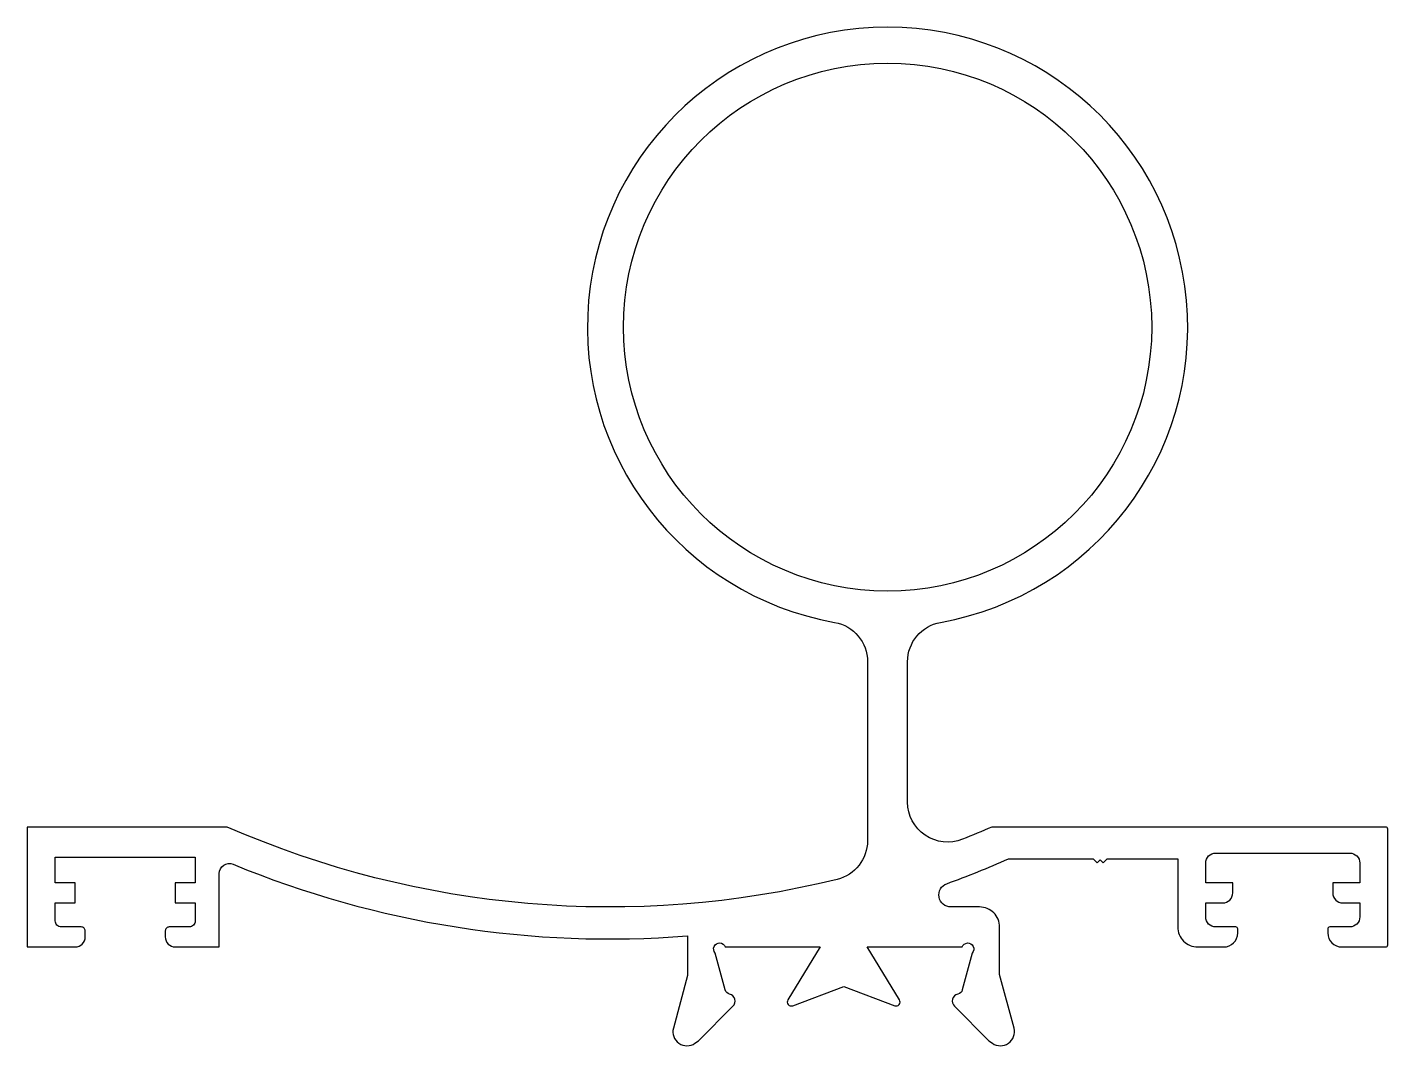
# Model space of a CAD drawing. Extents: x 943.1 to 1011.1, y -22.7 to 28.2.
import ezdxf

# ---------------------------------------------------------------- set-up
doc = ezdxf.new("R2010")
doc.units = 0
doc.header["$LTSCALE"] = 15
doc.layers.get('0').update_dxf_attribs({"linetype": 'CONTINUOUS'})

msp = doc.modelspace()

# ---------------------------------------------------------------- linework, layer by layer
msp.add_lwpolyline([(945.543, -17.763, 0.414214), (946.043, -17.263), (946.043, -16.963, 0.414214), (945.843, -16.763), (944.843, -16.763, -0.414214), (944.543, -16.463), (944.543, -15.563), (945.543, -15.563), (945.543, -14.563), (944.543, -14.563), (944.543, -13.263), (951.543, -13.263), (951.543, -14.563), (950.543, -14.563), (950.543, -15.563), (951.543, -15.563), (951.543, -16.463, -0.414214), (951.243, -16.763), (950.243, -16.763, 0.414214), (950.043, -16.963), (950.043, -17.263, 0.414214), (950.543, -17.763), (952.743, -17.763), (952.743, -14.088, -0.53436), (953.434, -13.626, 0.118428), (976.143, -17.208), (976.143, -19.191), (975.438, -21.825, 0.700084), (976.516, -22.579), (976.696, -22.453), (978.407, -20.724, 0.607471), (978.249, -20.123, -0.283637), (978.022, -19.905), (977.529, -18.068, -1.229391), (978.032, -17.763), (982.776, -17.763), (981.16, -20.41, 0.713664), (981.402, -20.701), (983.95, -19.74), (986.499, -20.701, 0.713664), (986.74, -20.41), (985.124, -17.763), (989.869, -17.763, -1.229391), (990.371, -18.068), (989.879, -19.905, -0.283637), (989.652, -20.123, 0.607471), (989.493, -20.724), (991.204, -22.453), (991.384, -22.579, 0.700084), (992.462, -21.825), (991.743, -19.139), (991.743, -16.763, 0.414214), (990.743, -15.763), (989.306, -15.763, -0.8395), (989.101, -14.599, 0.016793), (992.181, -13.363), (996.412, -13.363), (996.612, -13.563), (996.762, -13.413), (996.912, -13.563), (997.112, -13.363), (1000.643, -13.363), (1000.643, -16.763, 0.414214), (1001.643, -17.763), (1002.943, -17.763, 0.414214), (1003.643, -17.063), (1003.643, -16.863, 0.414214), (1003.543, -16.763), (1002.543, -16.763, -0.414214), (1002.043, -16.263), (1002.043, -15.563), (1002.893, -15.563, 0.414214), (1003.393, -15.063), (1003.393, -14.563), (1002.043, -14.563), (1002.043, -13.563, -0.414214), (1002.543, -13.063), (1009.243, -13.063, -0.414214), (1009.743, -13.563), (1009.743, -14.563), (1008.393, -14.563), (1008.393, -15.063, 0.414214), (1008.893, -15.563), (1009.743, -15.563), (1009.743, -16.263, -0.414214), (1009.243, -16.763), (1008.243, -16.763, 0.414214), (1008.143, -16.863), (1008.143, -17.063, 0.414214), (1008.843, -17.763), (1011.043, -17.763, 0.414214), (1011.143, -17.663), (1011.143, -11.863, 0.414214), (1011.043, -11.763), (991.348, -11.763, -0.00833), (989.884, -12.375, -0.530282), (987.143, -10.517), (987.143, -3.496, -0.363159), (988.79, -1.528, 11.2444), (983.496, -1.528, -0.363159), (985.143, -3.496), (985.143, -12.442, -0.345191), (983.621, -14.384, -0.164997), (953.143, -11.763), (943.143, -11.763), (943.143, -17.763)], format="xyb", close=True)
msp.add_circle((986.143, 13.237), 13.2)

doc.saveas('drawing.dxf')
